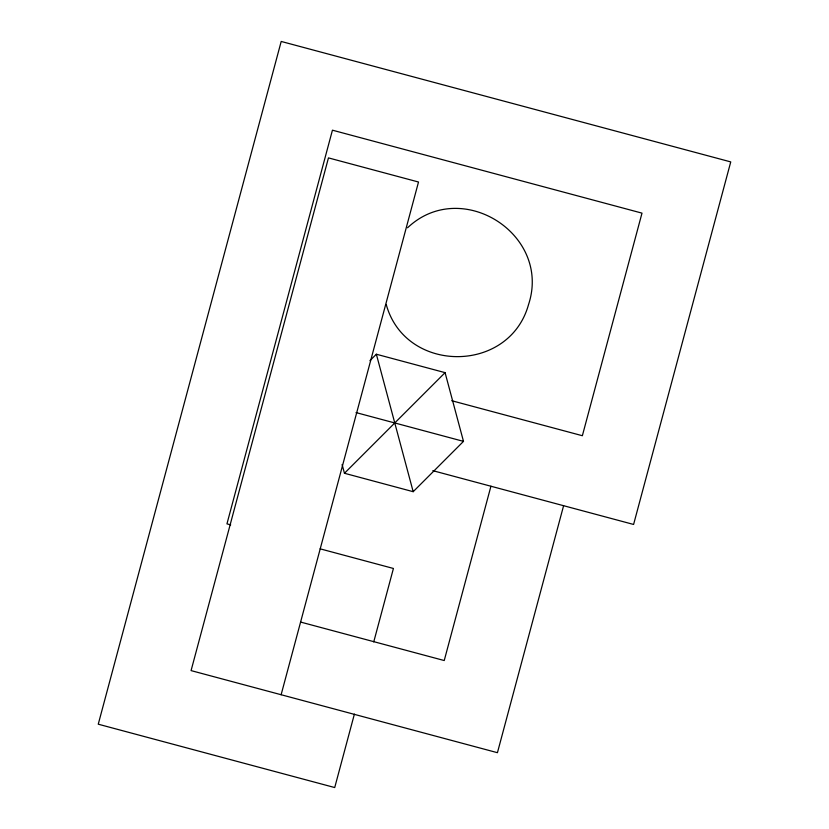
<?xml version="1.0" encoding="UTF-8"?>
<svg xmlns="http://www.w3.org/2000/svg" width="829" height="829" viewBox="0 0 829 829"><rect width="100%" height="100%" fill="white"/><g stroke="black" fill="none" stroke-linecap="round" stroke-linejoin="round"><path stroke-width="1.24" d="M281.124 694.733L418.51 182.017L328.46 157.893L191.074 670.599L497.431 752.691L563.606 505.7M354.397 714.111L334.719 787.55L98.257 724.194L281.197 41.45L730.743 161.904L633.594 524.456L432.821 470.665M373.744 641.905L393.423 568.466L320.118 548.829M490.934 486.229L444.23 660.537L300.595 622.061M369.952 360.636L376.356 354.232L445.08 372.646L463.494 441.37L413.184 491.69L344.46 473.266L342.108 464.52M344.46 473.266L445.08 372.646M407.557 227.788C461.214 176.878 551.813 234.452 528.508 304.647C509.244 374.086 405.257 373.92 386.21 304.419M451.701 400.708L582.362 435.722L641.998 213.136L332.439 130.184L226.949 523.866L230.68 524.861M356.035 412.583L463.494 441.37M376.356 354.232L413.184 491.69"/></g></svg>
